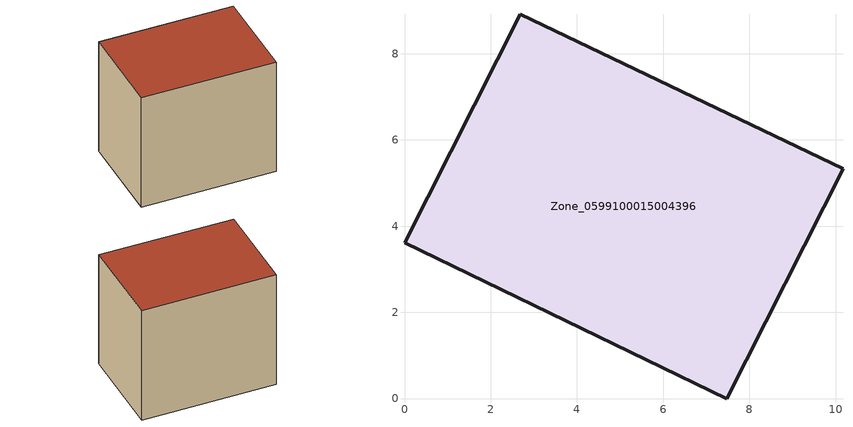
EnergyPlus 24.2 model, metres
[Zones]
Zone_0599100015004396
 floor ground (C_G): 2.69,8.91 10.17,5.33 7.47,0 0,3.61 z1.09
 wall outside (C_F): 10.17,5.33 2.69,8.91 0,3.61 7.47,0 10.17,5.33 z1.09:8.54
 roof outside (C_R): 0,3.61 7.47,0 10.17,5.33 2.69,8.91 z8.54
[BUILDING]
Pand.0599100015004396: North Axis=0; Terrain=City; Loads Convergence Tolerance Value=0.04; Temperature Convergence Tolerance Value=0.4; Solar Distribution=FullExterior; Maximum Number of Warmup Days=25; Minimum Number of Warmup Days=1
[Site:Location]
Rotterdam.The.Hague.AP_ZH_NLD Design_Conditions: Latitude=51.96; Longitude=4.45; Time Zone=1; Elevation=-4.5
[SITE:GROUNDTEMPERATURE:BUILDINGSURFACE]
18, 18, 18, 18, 18, 18, 18, 18, 18, 18, 18, 18
[MATERIAL] Thermal Absorptance=0.9; Solar Absorptance=0.7; Visible Absorptance=0.7
Name | Roughness | Thickness | Conductivity | Density | Specific Heat
G.TI.1946-1964 | MediumSmooth | 0.15 | 1 | 540 | 1210
F.TI.1946-1964 | Rough | 0.3 | 0.857143 | 1920 | 840
R.TI.1946-1964 | MediumRough | 0.2 | 0.277778 | 1500 | 1000
[CONSTRUCTION]
C_G: G.TI.1946-1964
C_F: F.TI.1946-1964
C_R: R.TI.1946-1964
[ZONE]
Zone_0599100015004396: Type=1; Multiplier=1; Ceiling Height=Autocalculate; Volume=Autocalculate; Floor Area=autocalculate; Part of Total Floor Area=Yes
[ZONEINFILTRATION:DESIGNFLOWRATE]
Infil_Zone_0599100015004396: Zone or ZoneList or Space or SpaceList=Zone_0599100015004396; Schedule=AlwaysOn; Design Flow Rate Calculation Method=Flow/Area; Flow Rate per Floor Area=0.003; Constant Term Coefficient=1; Temperature Term Coefficient=0; Velocity Term Coefficient=0; Velocity Squared Term Coefficient=0
[HVACTEMPLATE:ZONE:IDEALLOADSAIRSYSTEM]
Zone_0599100015004396: Maximum Heating Supply Air Temperature=50; Minimum Cooling Supply Air Temperature=13; Maximum Heating Supply Air Humidity Ratio=0.0156; Minimum Cooling Supply Air Humidity Ratio=0.0077; Heating Limit=NoLimit; Cooling Limit=NoLimit; Dehumidification Control Type=ConstantSensibleHeatRatio; Cooling Sensible Heat Ratio=0.7; Dehumidification Setpoint=60; Humidification Control Type=None; Humidification Setpoint=30; Outdoor Air Method=None; Outdoor Air Flow Rate per Person=0.00944; Outdoor Air Flow Rate per Zone Floor Area=0; Outdoor Air Flow Rate per Zone=0; Demand Controlled Ventilation Type=None; Outdoor Air Economizer Type=NoEconomizer; Heat Recovery Type=None; Sensible Heat Recovery Effectiveness=0.7; Latent Heat Recovery Effectiveness=0.65
[ZONECONTROL:THERMOSTAT]
ThermostatControl_Zone_0599100015004396: Zone or ZoneList=Zone_0599100015004396; Control Type Schedule=DualSetpointControlType; Control 1=Thermostat_Zone_0599100015004396; Temperature Difference Between Cutout And Setpoint=0
[THERMOSTATSETPOINT:DUALSETPOINT]
Thermostat_Zone_0599100015004396: Heating Setpoint Temperature Schedule=HeatingSetpoint_Zone_0599100015004396; Cooling Setpoint Temperature Schedule=CoolingSetpoint_Zone_0599100015004396
[SCHEDULE:COMPACT]
HeatingSetpoint_Zone_0599100015004396: Through: 12/31, For: AllDays, Until: 24:00, 21
CoolingSetpoint_Zone_0599100015004396: Through: 12/31, For: AllDays, Until: 24:00, 24
DualSetpointControlType: Through: 12/31, For: AllDays, Until: 24:00, 4
AlwaysOn: Through: 12/31, For: AllDays, Until: 24:00, 1
